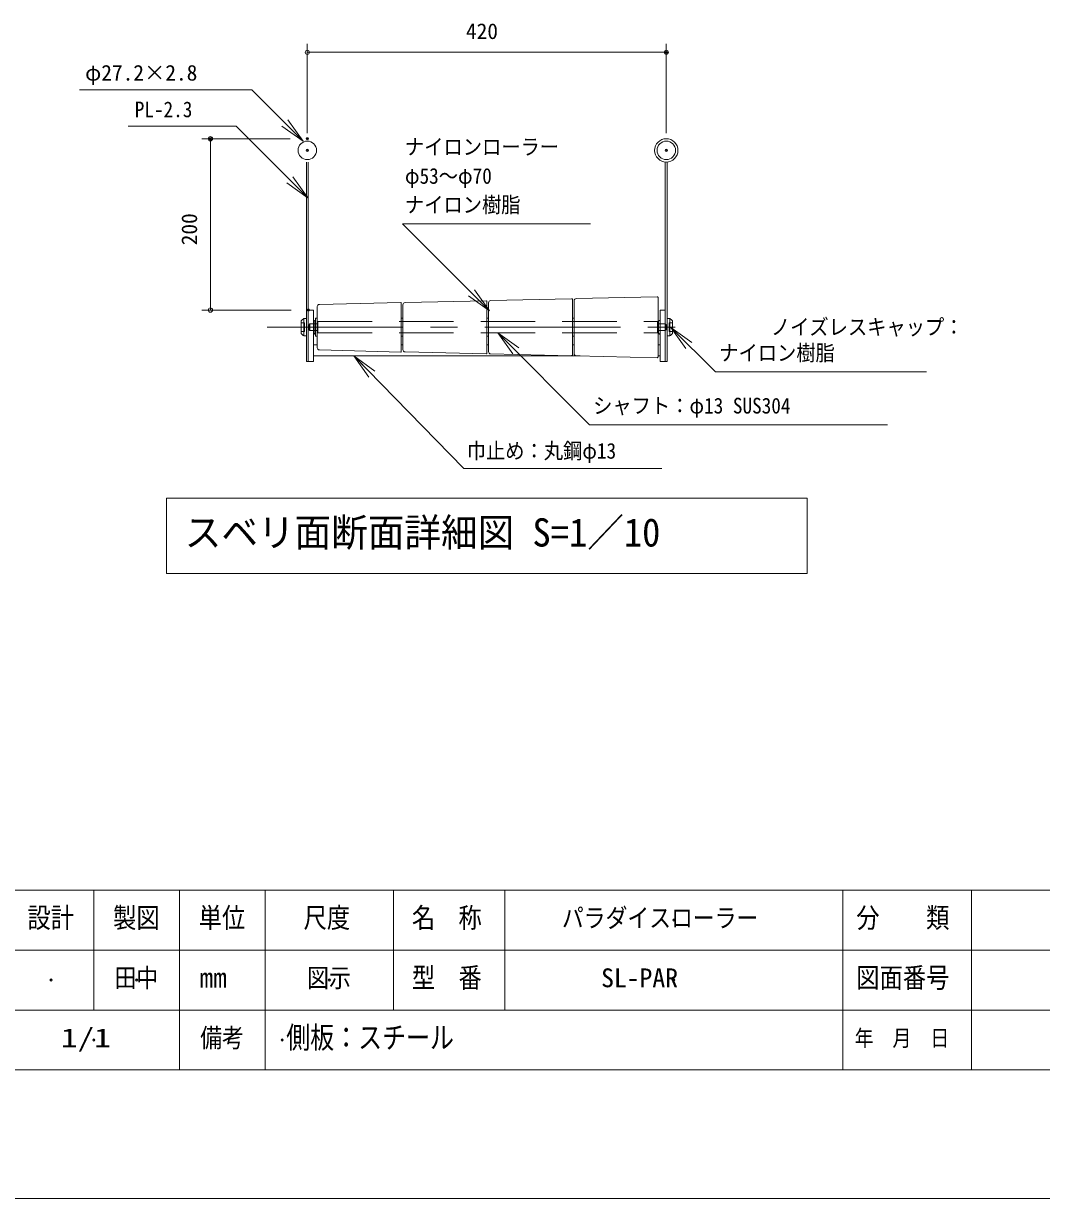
# Model space of a CAD drawing. Units: millimetres at full size, sheet at 1:20, with parts at other scales. Extents: x 10 to 16810, y -526 to 12449.
# Drawn here: x 6881 to 11638, y 569 to 6055 of the extents above; entities that cross this region are included whole.
import ezdxf
from ezdxf.enums import TextEntityAlignment as Align

# ---------------------------------------------------------------- set-up
doc = ezdxf.new("R2010")
doc.units = ezdxf.units.MM
doc.header["$LTSCALE"] = 20
doc.header["$PDMODE"] = 32
doc.header["$PDSIZE"] = 10
doc.linetypes.add('USER1', pattern=[19.05, 12.7, -6.35])
doc.linetypes.add('USER2', pattern=[50.8, 31.75, -6.35, 6.35, -6.35])
for name, color, linetype, lineweight in [('DEFPOINTS_3', 7, 'Continuous', 0), ('LY_10', 7, 'Continuous', 0), ('LY_11', 7, 'Continuous', 0), ('LY_12', 7, 'Continuous', 18), ('LY_6', 7, 'USER1', 0), ('LY_7', 7, 'Continuous', 0), ('LY_8', 7, 'Continuous', 0), ('LY_9', 7, 'USER2', 0)]:
    doc.layers.add(name, color=color, linetype=linetype, lineweight=lineweight)
doc.layers.add('FMT-TXT', color=7, linetype='Continuous')
doc.layers.add('LY_13', color=7, linetype='Continuous')
doc.styles.add('ＭＳ ゴシック', font='')
doc.styles.get('ＭＳ ゴシック').set_extended_font_data('MS Gothic')

# ---------------------------------------------------------------- blocks, each defined once
blk = doc.blocks.new('-049-_DOTBLANK')
at = {"color": 7, "linetype": 'Continuous', "lineweight": 0}
blk.add_line((-0.5, 0), (-1, 0), dxfattribs=at)
blk.add_circle((0, 0), 0.5, dxfattribs=at)
blk = doc.blocks.new('-007-_OPEN')
at = {"color": 7, "linetype": 'Continuous', "lineweight": 0}
for p, q in [((-1, 0.1667), (0, 0)), ((0, 0), (-1, -0.1667)), ((0, 0), (-1, 0))]:
    blk.add_line(p, q, dxfattribs=at)

msp = doc.modelspace()

# ---------------------------------------------------------------- linework, layer by layer
at = {"layer": 'DEFPOINTS_3'}
msp.add_line((10, 568.98), (16810, 568.98), dxfattribs=at)
at = {"layer": 'LY_10'}
for p, q in [((7143.09, 5745.55), (7947.99, 5745.55)), ((8187.52, 5505.7), (7947.99, 5745.55)), ((7369.88, 5576.38), (7875.14, 5576.38)), ((8210.78, 5240.27), (7875.14, 5576.38)), ((8652.66, 5119.86), (9530, 5119.86)), ((9058.88, 4713.09), (8652.66, 5119.86)), ((9096.82, 4611.09), (9525.73, 4181.6)), ((9905.24, 4636.53), (10115.05, 4428.15)), ((8425.16, 4503.09), (8938.37, 3977.01)), ((10115.05, 4428.15), (11099.64, 4428.15)), ((9525.73, 4181.6), (10917.61, 4181.6)), ((8938.37, 3977.01), (9863.36, 3977.01))]:
    msp.add_line(p, q, dxfattribs=at)
at = {"layer": 'LY_11', "color": 2, "lineweight": 18}
for p, q in [((8190.7, 4677.09), (8190.7, 4597.09)), ((8235.9, 4664.09), (8235.9, 4610.09)), ((9901.1, 4677.09), (9901.1, 4597.09))]:
    msp.add_line(p, q, dxfattribs=at)
at = {"layer": 'LY_12', "lineweight": 0}
for p, q in [((710, 2008.98), (16110, 2008.98)), ((7210, 2008.98), (7210, 1448.98)), ((7610, 2008.98), (7610, 1168.98)), ((8010, 2008.98), (8010, 1448.98)), ((8610, 2008.98), (8610, 1448.98)), ((10710, 2008.98), (10710, 1168.98)), ((8610, 1728.98), (13310, 1728.98)), ((6410, 1448.98), (16110, 1448.98)), ((8010, 1448.98), (8010, 1168.98)), ((710, 1168.98), (16110, 1168.98))]:
    msp.add_line(p, q, dxfattribs=at)
at = {"layer": 'LY_12'}
for p, q in [((9130, 2008.98), (9130, 1448.98)), ((11310, 2008.98), (11310, 1168.98)), ((6410, 1728.98), (8610, 1728.98))]:
    msp.add_line(p, q, dxfattribs=at)
for p in [(9920, 1868.98), (7010, 1588.98), (7410, 1588.98), (8310, 1588.98), (9920, 1588.98), (7210, 1308.98), (8090, 1308.98)]:
    msp.add_point(p, dxfattribs=at)
at = {"layer": 'LY_6'}
for p, q in [((8180.7, 4657.09), (8192.7, 4657.09)), ((8180.7, 4617.09), (8192.7, 4617.09)), ((8194.7, 4655.09), (8194.7, 4619.09)), ((8215.6, 4648.89), (8219.6, 4652.89)), ((8215.6, 4625.29), (8215.6, 4648.89)), ((8219.6, 4621.29), (8215.6, 4625.29)), ((8219.6, 4621.29), (8219.6, 4652.89)), ((8219.6, 4652.89), (8255.6, 4652.89)), ((8219.6, 4621.29), (8255.6, 4621.29)), ((8255.6, 4663.09), (9843.6, 4663.09)), ((8255.6, 4611.09), (8255.6, 4663.09)), ((8255.6, 4611.09), (9843.6, 4611.09)), ((9843.6, 4611.09), (9843.6, 4663.09)), ((9879.6, 4652.89), (9843.6, 4652.89)), ((9879.6, 4621.29), (9843.6, 4621.29)), ((9883.6, 4648.89), (9879.6, 4652.89)), ((9879.6, 4621.29), (9879.6, 4652.89)), ((9879.6, 4621.29), (9883.6, 4625.29)), ((9883.6, 4625.29), (9883.6, 4648.89)), ((9897.1, 4655.09), (9897.1, 4619.09)), ((9911.1, 4657.09), (9899.1, 4657.09)), ((9911.1, 4617.09), (9899.1, 4617.09))]:
    msp.add_line(p, q, dxfattribs=at)
for centre, start, end in [((8180.7, 4659.09), 180, 270), ((8180.7, 4615.09), 90, 180), ((8192.7, 4655.09), 0, 90), ((8192.7, 4619.09), 270, 0), ((9899.1, 4655.09), 90, 180), ((9899.1, 4619.09), 180, 270), ((9911.1, 4659.09), 270, 0), ((9911.1, 4615.09), 0, 90)]:
    msp.add_arc(centre, 2, start, end, dxfattribs=at)
at = {"layer": 'LY_7'}
for p, q in [((8202.7, 4477.09), (8202.7, 5408.48)), ((8211.9, 4477.09), (8211.9, 5408.48)), ((9879.9, 4477.09), (9879.9, 5408.48)), ((9889.1, 4477.09), (9889.1, 5408.48)), ((9463.67, 4770.68), (9841.8, 4779.36)), ((9845.9, 4775.36), (9845.9, 4498.81)), ((8253.9, 4733.34), (8253.9, 4540.84)), ((8263.64, 4743.34), (8643.84, 4753.03)), ((8645.9, 4751.04), (8645.9, 4523.14)), ((8653.9, 4742.31), (8653.9, 4531.86)), ((8663.67, 4752.31), (9043.85, 4761.04)), ((9045.9, 4759.04), (9045.9, 4515.13)), ((9053.9, 4751.5), (9053.9, 4522.68)), ((9063.67, 4761.49), (9441.8, 4770.18)), ((9445.9, 4766.18), (9445.9, 4508)), ((9453.9, 4760.68), (9453.9, 4513.49)), ((8178.7, 4607.09), (8178.7, 4667.09)), ((8190.7, 4677.09), (8202.7, 4677.09)), ((8202.7, 4597.09), (8202.7, 4677.09)), ((8211.9, 4717.09), (8235.9, 4717.09)), ((8235.9, 4477.09), (8235.9, 4717.09)), ((8235.9, 4669.09), (8238.66, 4669.09)), ((8243, 4664.75), (8238.66, 4669.09)), ((8243, 4609.42), (8243, 4664.75)), ((8245.9, 4679.09), (8245.9, 4595.09)), ((8245.9, 4679.09), (8253.9, 4679.09)), ((8245.9, 4679.09), (8245.9, 4595.09)), ((8645.9, 4679.09), (8653.9, 4679.09)), ((8645.9, 4679.09), (8645.9, 4595.09)), ((9045.9, 4679.09), (9045.9, 4595.09)), ((9045.9, 4679.09), (9053.9, 4679.09)), ((9045.9, 4679.09), (9045.9, 4595.09)), ((9445.9, 4679.09), (9445.9, 4595.09)), ((9445.9, 4679.09), (9453.9, 4679.09)), ((9848.8, 4664.75), (9853.13, 4669.09)), ((9848.8, 4609.42), (9848.8, 4664.75)), ((9855.9, 4669.09), (9853.13, 4669.09)), ((9855.9, 4477.09), (9855.9, 4717.09)), ((9879.9, 4717.09), (9855.9, 4717.09)), ((9901.1, 4677.09), (9889.1, 4677.09)), ((9913.1, 4607.09), (9913.1, 4667.09)), ((8243, 4609.42), (8238.66, 4605.09)), ((9848.8, 4609.42), (9853.13, 4605.09)), ((8190.7, 4597.09), (8202.7, 4597.09)), ((8235.9, 4605.09), (8238.66, 4605.09)), ((8235.9, 4555.09), (8253.9, 4555.09)), ((8245.9, 4595.09), (8253.9, 4595.09)), ((8645.9, 4595.09), (8653.9, 4595.09)), ((8645.9, 4555.09), (8653.9, 4555.09)), ((9045.9, 4595.09), (9053.9, 4595.09)), ((9045.9, 4555.09), (9053.9, 4555.09)), ((9445.9, 4595.09), (9453.9, 4595.09)), ((9445.9, 4555.09), (9453.9, 4555.09)), ((9845.9, 4555.09), (9855.9, 4555.09)), ((9855.9, 4605.09), (9853.13, 4605.09)), ((9901.1, 4597.09), (9889.1, 4597.09)), ((8235.9, 4503.09), (9481.45, 4503.09)), ((8263.64, 4530.84), (8643.84, 4521.14)), ((8663.67, 4521.86), (9043.85, 4513.13)), ((9063.67, 4512.68), (9441.8, 4504)), ((9463.67, 4503.5), (9841.8, 4494.81)), ((9845.9, 4503.09), (9855.9, 4503.09)), ((8202.7, 4477.09), (8235.9, 4477.09)), ((8211.9, 4477.09), (8235.9, 4477.09)), ((9879.9, 4477.09), (9855.9, 4477.09)), ((9889.1, 4477.09), (9855.9, 4477.09))]:
    msp.add_line(p, q, dxfattribs=at)
at = {"layer": 'LY_7', "lineweight": 18}
for p, q in [((10541.9, 3839.42), (7549.9, 3839.42)), ((7549.9, 3839.42), (7549.9, 3487.42)), ((10541.9, 3487.42), (10541.9, 3839.42)), ((7549.9, 3487.42), (10541.9, 3487.42))]:
    msp.add_line(p, q, dxfattribs=at)
at = {"layer": 'LY_7'}
for centre, radius in [((8207.3, 5462.69), 43.2), ((9884.5, 5462.69), 54.4), ((9884.5, 5462.69), 43.2)]:
    msp.add_circle(centre, radius, dxfattribs=at)
for centre, radius, start, end in [((9841.9, 4775.36), 4, 0, 91.31523), ((8263.9, 4733.34), 10, 91.46131, 180), ((8643.9, 4751.04), 2, 0, 91.46131), ((8663.9, 4742.31), 10, 91.31523, 180), ((9043.9, 4759.04), 2, 0, 91.31523), ((9063.9, 4751.5), 10, 91.31523, 180), ((9441.9, 4766.18), 4, 0, 91.31523), ((9463.9, 4760.68), 10, 91.31523, 180), ((8203.24, 4649.83), 30, 114.71524, 144.89591), ((9888.55, 4649.83), 30, 35.10409, 65.28476), ((8203.24, 4624.34), 30, 215.10409, 245.28476), ((9888.55, 4624.34), 30, 294.71524, 324.89591), ((8263.9, 4540.84), 10, 180, 268.53869), ((8643.9, 4523.14), 2, 268.53869, 0), ((8663.9, 4531.86), 10, 180, 268.68477), ((9043.9, 4515.13), 2, 268.68477, 0), ((9063.9, 4522.68), 10, 180, 268.68477), ((9441.9, 4508), 4, 268.68477, 0), ((9463.9, 4513.49), 10, 180, 268.68477), ((9841.9, 4498.81), 4, 268.68477, 0)]:
    msp.add_arc(centre, radius, start, end, dxfattribs=at)
at = {"layer": 'LY_8'}
for p, q in [((8207.3, 5542.69), (8207.3, 5960.66)), ((9884.5, 5542.69), (9884.5, 5960.66)), ((8207.3, 5920.66), (9884.5, 5920.66)), ((8127.3, 5517.09), (7714.38, 5517.09)), ((7754.38, 4717.09), (7754.38, 5517.09)), ((8131.9, 4717.09), (7714.38, 4717.09))]:
    msp.add_line(p, q, dxfattribs=at)
for p in [(9884.5, 5920.66), (7754.38, 5517.09), (8207.3, 5517.09), (8207.3, 5462.69), (9884.5, 5462.69), (8211.9, 4717.09)]:
    msp.add_point(p, dxfattribs=at)
at = {"layer": 'LY_9'}
msp.add_line((8020.13, 4637.09), (10029.06, 4637.09), dxfattribs=at)

# ---------------------------------------------------------------- block references
at = {"layer": 'LY_10', "xscale": 120, "yscale": 120}
for p, rotation in [((8187.52, 5505.7), 314.96116), ((8210.78, 5240.27), 314.96116), ((9058.88, 4713.09), 314.96116), ((9096.82, 4611.09), 134.96116), ((9905.24, 4636.53), 135.19579), ((8425.16, 4503.09), 134.29079)]:
    msp.add_blockref('-007-_OPEN', p, dxfattribs=dict(at, rotation=rotation))
at = {"layer": 'LY_8', "xscale": 20, "yscale": 20}
for p, rotation in [((8207.3, 5920.66), 180), ((7754.38, 5517.09), 90), ((7754.38, 4717.09), 270)]:
    msp.add_blockref('-049-_DOTBLANK', p, dxfattribs=dict(at, rotation=rotation))
msp.add_blockref('-049-_DOTBLANK', (9884.5, 5920.66), dxfattribs=at)

# ---------------------------------------------------------------- texts
at = {"layer": 'FMT-TXT', "style": 'ＭＳ ゴシック', "width": 0.8}
msp.add_text('側板：スチール', height=102.6, dxfattribs=at).set_placement((8108.67, 1238.98), align=Align.BOTTOM_LEFT)
at = {"layer": 'LY_10', "style": 'ＭＳ ゴシック'}
msp.add_text('φ27.2×2.8', height=73.31, dxfattribs=at).set_placement((7168.87, 5766.52), align=Align.BOTTOM_LEFT)
at = {"layer": 'LY_10', "style": 'ＭＳ ゴシック', "width": 0.9}
for s, p in [('PL-2.3', (7400.91, 5595.57)), ('ナイロンローラー', (8663.41, 5420.62)), ('φ53～φ70', (8663.36, 5284.82)), ('ナイロン樹脂', (8663.41, 5150.41)), ('ノイズレスキャップ：', (10373.13, 4579.54)), ('ナイロン樹脂', (10131.95, 4458.76)), ('シャフト：φ13 SUS304', (9542.66, 4212.21)), ('巾止め：丸鋼φ13', (8952.09, 4001.27))]:
    msp.add_text(s, height=73.31, dxfattribs=at).set_placement(p, align=Align.BOTTOM_LEFT)
at = {"layer": 'LY_12', "style": 'ＭＳ ゴシック', "width": 0.85}
for s, height, p in [('設計', 93.84, (6899.78, 1804.98)), ('製図', 93.84, (7299.78, 1804.98)), ('単位', 93.84, (7699.78, 1804.98)), ('尺度', 93.84, (8189.78, 1804.98)), ('名\u3000称', 93.84, (8695.78, 1804.98)), ('分\u3000\u3000類', 93.84, (10771.78, 1804.98)), ('型\u3000番', 93.84, (8695.78, 1524.98)), ('図面番号', 93.84, (10771.78, 1524.98)), ('備考', 87.98, (7706.67, 1248.98)), ('年\u3000月\u3000日', 76.25, (10764.44, 1256.98))]:
    msp.add_text(s, height=height, dxfattribs=at).set_placement(p, align=Align.BOTTOM_LEFT)
at = {"layer": 'LY_12', "style": 'ＭＳ ゴシック'}
msp.add_text('mm', height=93.84, dxfattribs=at).set_placement((7703.33, 1524.98), align=Align.BOTTOM_LEFT)
at = {"layer": 'LY_13', "style": 'ＭＳ ゴシック'}
for s, width, p in [('図示', 0.85, (8206.67, 1528.98)), ('1/1', 1.3, (7055.71, 1248.98))]:
    msp.add_text(s, height=87.98, dxfattribs=dict(at, width=width)).set_placement(p, align=Align.BOTTOM_LEFT)
at = {"layer": 'LY_7', "style": 'ＭＳ ゴシック'}
for s, height, width, p in [('スベリ面断面詳細図 S=1／10', 132, 0.95, (7634.52, 3573.42)), ('パラダイスローラー', 87.98, 0.85, (9396.67, 1808.98)), ('田中', 87.98, 0.85, (7306.67, 1528.98))]:
    msp.add_text(s, height=height, dxfattribs=dict(at, width=width)).set_placement(p, align=Align.BOTTOM_LEFT)
msp.add_text('SL-PAR', height=87.98, dxfattribs=at).set_placement((9580, 1528.98), align=Align.BOTTOM_LEFT)
at = {"layer": 'LY_8', "style": 'ＭＳ ゴシック'}
msp.add_text('420', height=73.31, dxfattribs=at).set_placement((8948.42, 5960.66), align=Align.BOTTOM_LEFT)
msp.add_text('200', height=73.31, rotation=90, dxfattribs=at).set_placement((7714.38, 5019.61), align=Align.BOTTOM_LEFT)

doc.saveas('drawing.dxf')
